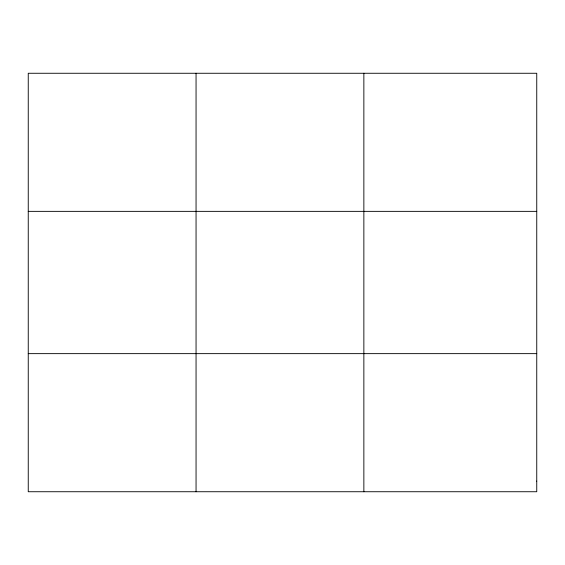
<?xml version="1.0" encoding="UTF-8"?>
<svg xmlns="http://www.w3.org/2000/svg" width="565" height="565" viewBox="0 0 565 565"><rect width="100%" height="100%" fill="white"/><g stroke="black" fill="none" stroke-linecap="round" stroke-linejoin="round"><path stroke-width="0.85" d="M196.055 73.266L196.055 491.734M363.86 73.266L363.86 491.734M28.25 211.359L536.75 211.359M28.25 353.641L536.75 353.641M536.75 481.112L536.75 491.734L28.25 491.734L28.25 73.266L536.75 73.266L536.75 481.112"/></g></svg>
